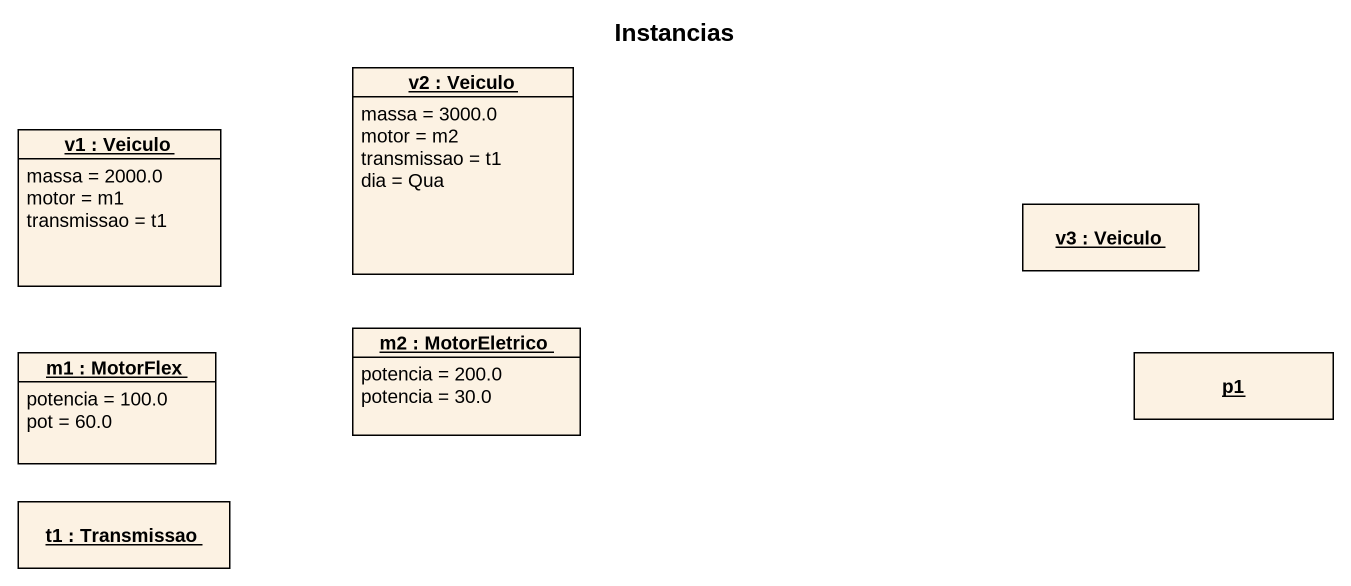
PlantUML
@startuml
title Instancias
hide circle
hide empty members
object "v2 : Veiculo" as v2 {
  massa = 3000.0
  motor = m2
  transmissao = t1
  dia = Qua
}
object "v1 : Veiculo" as v1 {
  massa = 2000.0
  motor = m1
  transmissao = t1
}
object "v3 : Veiculo" as v3
object "m1 : MotorFlex" as m1 {
  potencia = 100.0
  pot = 60.0
}
object "m2 : MotorEletrico" as m2 {
  potencia = 200.0
  potencia = 30.0
}
object p1
object "t1 : Transmissao" as t1
@enduml
